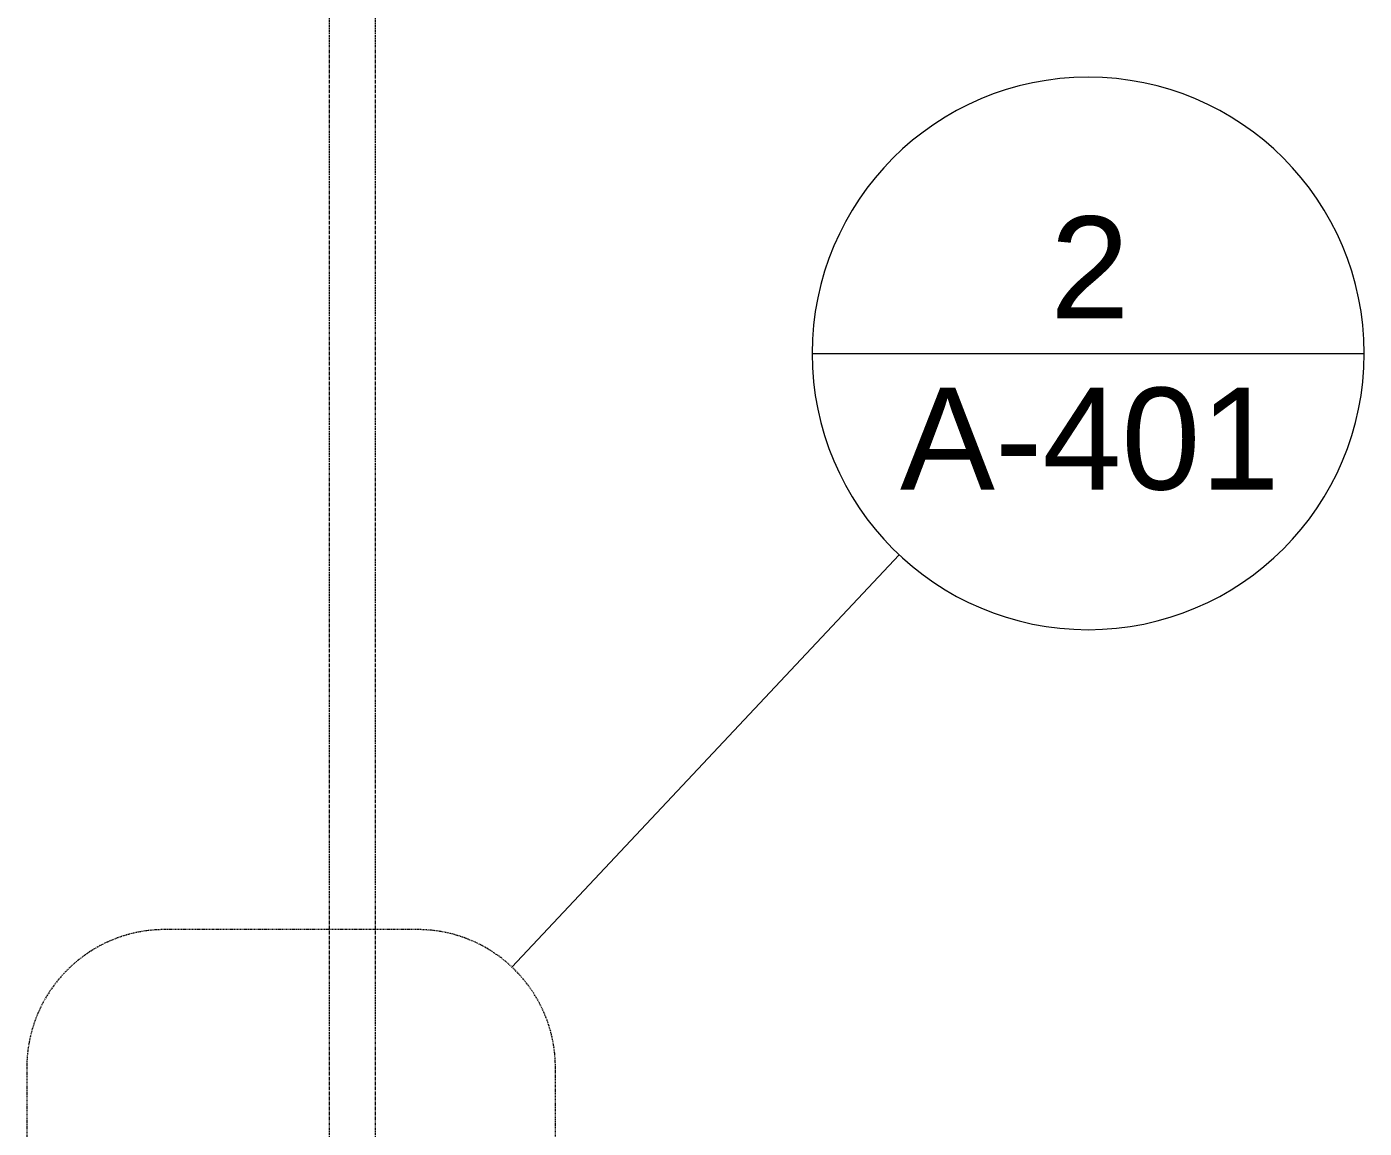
# Model space of a CAD drawing. Header units: inches. Extents: x -54880 to -186, y -132 to 853.
# Drawn here: x -18787.9 to -18555.3, y 250.7 to 442.1 of the extents above; entities that cross this region are included whole.
import ezdxf

# ---------------------------------------------------------------- set-up
doc = ezdxf.new("R2010")
doc.units = ezdxf.units.IN
doc.header["$MEASUREMENT"] = 0
doc.linetypes.add('Dash Dot 3_16_', pattern=[0.3125, 0.1875, -0.0625, 0, -0.0625])
doc.linetypes.add('Grid Line 1_2_', pattern=[0.875, 0.5, -0.125, 0.125, -0.125])
doc.layers.add('A-ANNO-SYMB', color=150, linetype='Continuous', lineweight=9)
doc.layers.add('S-GRID', color=1, linetype='Continuous', lineweight=9)
doc.styles.add('Arial_1', font='arial.ttf', dxfattribs={"height": 17.703593})

# ---------------------------------------------------------------- blocks, each defined once
blk = doc.blocks.new('Section - Callout Head-19020-Section 7')
at = {"layer": 'A-ANNO-SYMB'}
blk.add_line((22871.23, 385.36), (22967.23, 385.36), dxfattribs=at)
for start, end in [(0, 180), (180, 360)]:
    blk.add_arc((22919.23, 385.36), 48, start, end, dxfattribs=at)

msp = doc.modelspace()

# ---------------------------------------------------------------- linework, layer by layer
at = {"layer": 'A-ANNO-SYMB'}
msp.add_line((-18703.50782, 278.73863), (-18636.18481, 350.38128), dxfattribs=at)
at = {"layer": 'A-ANNO-SYMB', "linetype": 'Dash Dot 3_16_'}
for p, q in [((-18719.94293, 285.24899), (-18763.87025, 285.24899)), ((-18787.87025, 261.24899), (-18787.87025, -5.62849)), ((-18695.94293, -5.62849), (-18695.94293, 261.24899))]:
    msp.add_line(p, q, dxfattribs=at)
for centre, start, end in [((-18763.87025, 261.24899), 90, 180), ((-18719.94293, 261.24899), 0, 90)]:
    msp.add_arc(centre, 24, start, end, dxfattribs=at)
at = {"layer": 'S-GRID', "linetype": 'Grid Line 1_2_'}
for p, q in [((-18735.2431, -132), (-18735.2431, 648.65882)), ((-18735.2431, -132), (-18735.2431, 648.65882)), ((-18727.2431, -132), (-18727.2431, 648.65882)), ((-18727.2431, -132), (-18727.2431, 648.65882))]:
    msp.add_line(p, q, dxfattribs=at)

# ---------------------------------------------------------------- block references
at = {"layer": 'A-ANNO-SYMB'}
msp.add_blockref('Section - Callout Head-19020-Section 7', (-41522.54591, 0), dxfattribs=at)

# ---------------------------------------------------------------- texts
at = {"layer": 'A-ANNO-SYMB', "attachment_point": 2, "line_spacing_factor": 0.938532, "style": 'Arial_1'}
for s, insert, char_height, width in [('2', (-18603.03775, 409.17816), 17.70359, 16.416), ('A-401', (-18603.03775, 379.41343), 17.703593, 78.624)]:
    msp.add_mtext(s, dxfattribs=dict(at, insert=insert, char_height=char_height, width=width))

doc.saveas('drawing.dxf')
